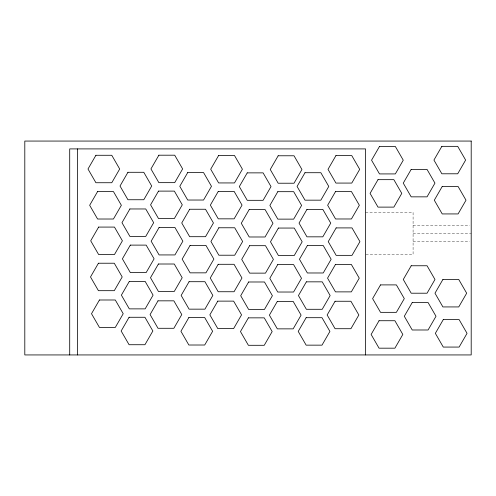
<?xml version="1.0" encoding="UTF-8"?>
<svg xmlns="http://www.w3.org/2000/svg" width="496" height="496" viewBox="0 0 496 496"><rect width="100%" height="100%" fill="white"/><g stroke="black" fill="none" stroke-linecap="round" stroke-linejoin="round"><path stroke-width="0.37" stroke-dasharray="2.48 1.86" d="M365.546 212.3L413.087 212.3L413.087 254.566L365.546 254.566M413.087 225.506L469.65 225.506M413.087 233.436L471.2 233.436M413.087 241.36L469.65 241.36"/><path stroke-width="0.74" d="M365.546 354.938L365.546 148.905L69.707 148.905L69.707 354.938M77.63 148.905L77.63 354.938M95.914 155.279L87.99 169.006L95.914 182.733L111.767 182.733L119.691 169.006L111.767 155.279L95.914 155.279M97.588 191.568L89.664 205.288L97.588 219.015L113.435 219.015L121.359 205.288L113.435 191.568L97.588 191.568M127.937 172.292L120.013 186.019L127.937 199.745L143.784 199.745L151.708 186.019L143.784 172.292L127.937 172.292M98.63 227.081L90.706 240.802L98.63 254.529L114.477 254.529L122.4 240.802L114.477 227.081L98.63 227.081M158.863 155.198L150.939 168.925L158.863 182.652L174.71 182.652L182.633 168.925L174.71 155.198L158.863 155.198M98.431 263.227L90.508 276.954L98.431 290.681L114.278 290.681L122.202 276.954L114.278 263.227L98.431 263.227M129.896 208.965L121.973 222.692L129.896 236.412L145.743 236.412L153.667 222.692L145.743 208.965L129.896 208.965M158.509 191.109L150.579 204.836L158.509 218.556L174.356 218.556L182.28 204.836L174.356 191.109L158.509 191.109M130.318 245.111L122.394 258.831L130.318 272.558L146.165 272.558L154.095 258.831L146.165 245.111L130.318 245.111M99.442 299.993L91.512 313.714L99.442 327.441L115.289 327.441L123.213 313.714L115.289 299.993L99.442 299.993M187.705 172.577L179.781 186.304L187.705 200.031L203.552 200.031L211.476 186.304L203.552 172.577L187.705 172.577M159.092 227.484L151.168 241.205L159.092 254.932L174.939 254.932L182.863 241.205L174.939 227.484L159.092 227.484M129.307 281.418L121.384 295.145L129.307 308.872L145.154 308.872L153.078 295.145L145.154 281.418L129.307 281.418M218.631 155.484L210.707 169.21L218.631 182.937L234.484 182.937L242.408 169.21L234.484 155.484L218.631 155.484M189.664 209.25L181.741 222.977L189.664 236.697L205.511 236.697L213.441 222.977L205.511 209.25L189.664 209.25M158.416 264.008L150.493 277.729L158.416 291.456L174.263 291.456L182.193 277.729L174.263 264.008L158.416 264.008M129.084 317.273L121.154 330.999L129.084 344.726L144.931 344.726L152.855 330.999L144.931 317.273L129.084 317.273M218.277 191.394L210.354 205.121L218.277 218.841L234.124 218.841L242.048 205.121L234.124 191.394L218.277 191.394M158.007 300.836L150.083 314.563L158.007 328.29L173.854 328.29L181.778 314.563L173.854 300.836L158.007 300.836M190.092 245.396L182.162 259.117L190.092 272.843L205.939 272.843L213.863 259.117L205.939 245.396L190.092 245.396M247.244 172.868L239.32 186.589L247.244 200.316L263.097 200.316L271.021 186.589L263.097 172.868L247.244 172.868M218.86 227.769L210.936 241.49L218.86 255.217L234.707 255.217L242.637 241.49L234.707 227.769L218.86 227.769M189.075 281.703L181.152 295.43L189.075 309.157L204.929 309.157L212.852 295.43L204.929 281.703L189.075 281.703M278.175 155.775L270.252 169.496L278.175 183.222L294.023 183.222L301.946 169.496L294.023 155.775L278.175 155.775M249.209 209.535L241.285 223.262L249.209 236.989L265.056 236.989L272.98 223.262L265.056 209.535L249.209 209.535M218.19 264.294L210.261 278.014L218.19 291.741L234.038 291.741L241.961 278.014L234.038 264.294L218.19 264.294M188.852 317.558L180.928 331.285L188.852 345.011L204.699 345.011L212.623 331.285L204.699 317.558L188.852 317.558M277.816 191.679L269.892 205.406L277.816 219.133L293.669 219.133L301.593 205.406L293.669 191.679L277.816 191.679M249.631 245.681L241.707 259.408L249.631 273.135L265.478 273.135L273.401 259.408L265.478 245.681L249.631 245.681M217.775 301.122L209.851 314.848L217.775 328.575L233.628 328.575L241.552 314.848L233.628 301.122L217.775 301.122M304.997 172.713L297.073 186.44L304.997 200.167L320.85 200.167L328.774 186.44L320.85 172.713L304.997 172.713M278.405 228.055L270.481 241.781L278.405 255.508L294.252 255.508L302.176 241.781L294.252 228.055L278.405 228.055M248.62 281.988L240.696 295.715L248.62 309.442L264.467 309.442L272.391 295.715L264.467 281.988L248.62 281.988M335.928 155.62L328.005 169.347L335.928 183.074L351.776 183.074L359.699 169.347L351.776 155.62L335.928 155.62M306.962 209.386L299.038 223.113L306.962 236.834L322.809 236.834L330.733 223.113L322.809 209.386L306.962 209.386M277.729 264.579L269.805 278.306L277.729 292.026L293.576 292.026L301.5 278.306L293.576 264.579L277.729 264.579M248.391 317.849L240.467 331.57L248.391 345.297L264.244 345.297L272.168 331.57L264.244 317.849L248.391 317.849M335.569 191.53L327.645 205.257L335.569 218.978L351.422 218.978L359.346 205.257L351.422 191.53L335.569 191.53M307.384 245.532L299.46 259.253L307.384 272.98L323.231 272.98L331.154 259.253L323.231 245.532L307.384 245.532M277.32 301.407L269.396 315.134L277.32 328.86L293.167 328.86L301.091 315.134L293.167 301.407L277.32 301.407M379.49 146.475L371.56 160.196L379.49 173.922L395.337 173.922L403.26 160.196L395.337 146.475L379.49 146.475M336.158 227.906L328.234 241.626L336.158 255.353L352.005 255.353L359.929 241.626L352.005 227.906L336.158 227.906M306.373 281.84L298.449 295.566L306.373 309.293L322.22 309.293L330.144 295.566L322.22 281.84L306.373 281.84M378.008 179.664L370.078 193.39L378.008 207.117L393.855 207.117L401.779 193.39L393.855 179.664L378.008 179.664M335.482 264.43L327.558 278.151L335.482 291.877L351.329 291.877L359.253 278.151L351.329 264.43L335.482 264.43M306.144 317.694L298.22 331.421L306.144 345.148L321.997 345.148L329.921 331.421L321.997 317.694L306.144 317.694M411.184 169.403L403.26 183.123L411.184 196.85L427.031 196.85L434.955 183.123L427.031 169.403L411.184 169.403M335.073 301.258L327.149 314.985L335.073 328.712L350.92 328.712L358.844 314.985L350.92 301.258L335.073 301.258M441.855 146.345L433.932 160.072L441.855 173.792L457.703 173.792L465.632 160.072L457.703 146.345L441.855 146.345M380.531 284.896L372.608 298.617L380.531 312.344L396.378 312.344L404.308 298.617L396.378 284.896L380.531 284.896M442.227 186.484L434.304 200.21L442.227 213.931L458.081 213.931L466.004 200.21L458.081 186.484L442.227 186.484M379.049 320.726L371.126 334.453L379.049 348.18L394.903 348.18L402.826 334.453L394.903 320.726L379.049 320.726M411.209 265.757L403.279 279.484L411.209 293.21L427.056 293.21L434.98 279.484L427.056 265.757L411.209 265.757M412.232 302.541L404.308 316.262L412.232 329.989L428.079 329.989L436.003 316.262L428.079 302.541L412.232 302.541M442.903 279.484L434.98 293.21L442.903 306.931L458.75 306.931L466.674 293.21L458.75 279.484L442.903 279.484M443.275 319.622L435.352 333.349L443.275 347.07L459.122 347.07L467.046 333.349L459.122 319.622L443.275 319.622M471.2 141.062L24.8 141.062L24.8 354.938L471.2 354.938L471.2 141.062"/></g></svg>
